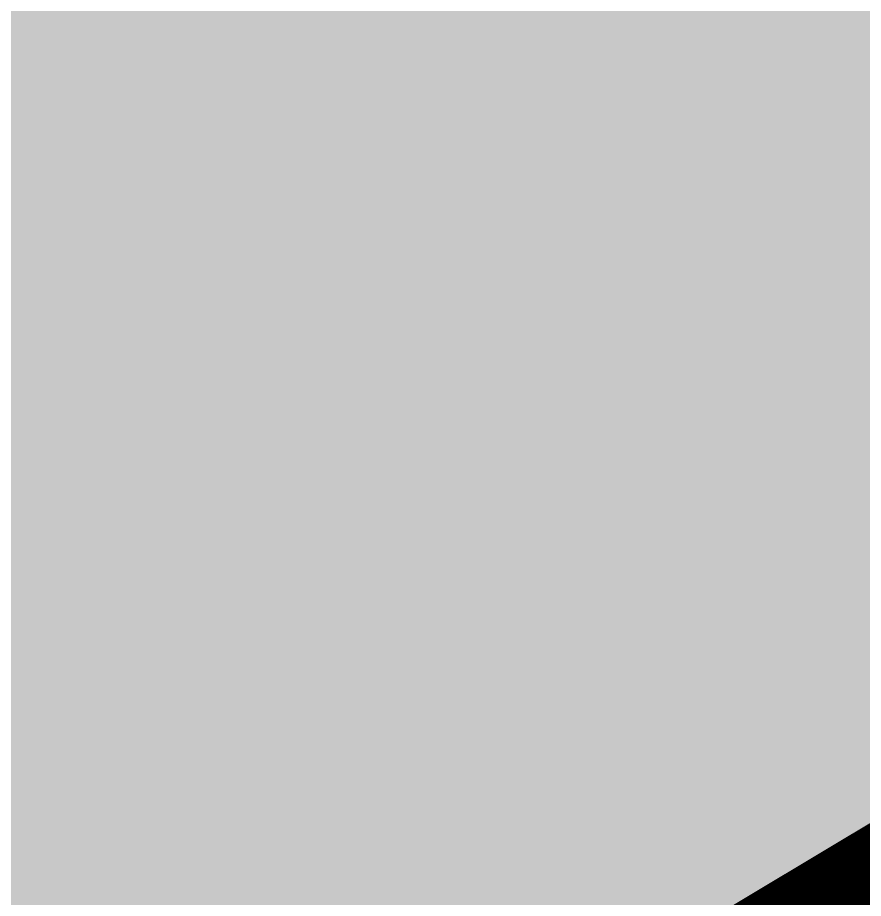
# Model space of a CAD drawing. Header units: inches. Extents: x -2 to 289, y -4 to 187.
# Drawn here: x 135.904 to 136.788, y 6.484 to 7.404 of the extents above; entities that cross this region are included whole.
import ezdxf

# ---------------------------------------------------------------- set-up
doc = ezdxf.new("R2010")
doc.units = ezdxf.units.IN
for name, color, linetype in [('Bottom Layer', 5, 'Continuous'), ('Bottom Solder', 6, 'Continuous'), ('Layer 1', 16, 'Continuous'), ('Layer 2', 76, 'Continuous'), ('Multi-Layer', 9, 'Continuous'), ('Top Layer', 1, 'Continuous'), ('Top Overlay', 2, 'Continuous'), ('Top Solder', 216, 'Continuous')]:
    doc.layers.add(name, color=color, linetype=linetype)

# ---------------------------------------------------------------- blocks, each defined once
blk = doc.blocks.new('0_5___T____P___109')
at = {"layer": 'Bottom Layer'}
h = blk.add_hatch(color=5, dxfattribs=at)
edge = h.paths.add_edge_path()
edge.add_arc((0, 0), 2, 0, 360)
at = {"layer": 'Bottom Solder'}
h = blk.add_hatch(color=6, dxfattribs=at)
edge = h.paths.add_edge_path()
edge.add_arc((0, 0), 2.1016, 0, 360)
at = {"layer": 'Layer 1'}
h = blk.add_hatch(color=16, dxfattribs=at)
edge = h.paths.add_edge_path()
edge.add_arc((0, 0), 2, 0, 360)
at = {"layer": 'Layer 2'}
h = blk.add_hatch(color=76, dxfattribs=at)
edge = h.paths.add_edge_path()
edge.add_arc((0, 0), 2, 0, 360)
at = {"layer": 'Multi-Layer'}
h = blk.add_hatch(color=9, dxfattribs=at)
edge = h.paths.add_edge_path()
edge.add_arc((0, 0), 2, 0, 360)
at = {"layer": 'Top Layer'}
h = blk.add_hatch(color=1, dxfattribs=at)
edge = h.paths.add_edge_path()
edge.add_arc((0, 0), 2, 0, 360)
at = {"layer": 'Top Solder'}
h = blk.add_hatch(color=216, dxfattribs=at)
edge = h.paths.add_edge_path()
edge.add_arc((0, 0), 2.1016, 0, 360)

msp = doc.modelspace()

# ---------------------------------------------------------------- hatches: boundary and pattern name
at = {"layer": 'Bottom Layer'}
h = msp.add_hatch(color=5, dxfattribs=at)
h.paths.add_polyline_path([(121.19984, 25.57399), (121.19984, 25.57399), (121.19986, 25.57399), (121.36218, 25.54097), (121.4351, 25.51076), (121.55193, 25.39393), (121.61516, 25.24128), (121.61516, 25.15867), (121.61516, 19.43104), (121.62419, 19.33935), (121.69436, 19.16995), (121.82401, 19.0403), (121.99342, 18.97013), (122.0851, 18.9611), (127.1905, 18.9611), (132.29586, 18.9611), (132.29586, 18.96109), (132.29586, 18.96109), (132.29588, 18.96109), (132.45887, 18.93752), (132.59802, 18.87989), (132.74807, 18.72984), (132.82927, 18.53379), (132.82927, 18.42768), (132.82928, 13.4366), (132.83313, 13.35817), (132.86372, 13.20433), (132.92375, 13.05942), (133.01089, 12.92901), (133.1218, 12.8181), (133.25222, 12.73096), (133.39713, 12.67094), (133.55097, 12.64035), (133.62939, 12.6365), (137.24106, 12.6365), (137.40007, 12.60487), (137.54985, 12.54283), (137.68465, 12.45276), (137.79929, 12.33812), (137.88936, 12.20332), (137.91207, 12.14849), (137.91207, 6.06212), (137.89618, 6.02374), (137.81266, 5.89875), (137.70636, 5.79245), (137.58137, 5.70893), (137.44248, 5.6514), (137.29504, 5.62207), (130.24534, 5.62207), (130.15585, 5.62207), (129.98032, 5.65699), (129.81498, 5.72547), (129.66618, 5.8249), (129.53963, 5.95145), (129.4402, 6.10025), (129.37171, 6.2656), (129.3368, 6.44113), (129.3368, 6.53061), (129.3368, 12.58569), (129.3368, 12.58569), (129.3368, 12.58569), (129.33679, 12.58572), (129.33342, 12.65452), (129.30656, 12.78955), (129.25387, 12.91675), (129.17738, 13.03122), (129.08003, 13.12857), (128.96556, 13.20506), (128.83837, 13.25774), (128.70334, 13.2846), (128.6345, 13.28798), (123.25156, 13.28798), (123.20108, 13.40985), (123.11814, 13.49279), (123.20108, 13.57573), (123.26609, 13.73266), (123.26609, 13.90254), (123.20108, 14.05947), (123.08096, 14.17959), (123.03538, 14.19847), (123.03538, 14.39092), (123.07687, 14.40811), (123.19699, 14.52823), (123.262, 14.68517), (123.262, 14.85504), (123.19699, 15.01198), (123.07687, 15.13209), (122.91993, 15.1971), (122.75006, 15.1971), (122.59313, 15.13209), (122.47301, 15.01198), (122.408, 14.85504), (122.408, 14.68517), (122.47301, 14.52823), (122.59313, 14.40811), (122.63871, 14.38923), (122.63871, 14.19678), (122.59721, 14.17959), (122.4771, 14.05947), (122.41209, 13.90254), (122.41209, 13.73266), (122.4771, 13.57573), (122.56003, 13.49279), (122.4771, 13.40985), (122.42662, 13.28798), (120.1049, 13.28799), (120.0051, 13.28798), (119.82071, 13.36436), (119.67958, 13.50549), (119.6032, 13.68988), (119.6032, 13.78968), (119.60321, 25.19112), (119.60321, 25.26727), (119.66149, 25.408), (119.7692, 25.5157), (119.90992, 25.574), (121.19983, 25.574)])
h.paths.add_polyline_path([(122.73705, 17.8514), (122.56718, 17.8514), (122.41024, 17.78639), (122.29013, 17.66627), (122.22512, 17.50933), (122.22512, 17.33946), (122.29013, 17.18252), (122.41024, 17.06241), (122.56718, 16.9974), (122.73705, 16.9974), (122.89399, 17.06241), (123.01411, 17.18252), (123.07912, 17.33946), (123.07912, 17.50933), (123.01411, 17.66627), (122.89399, 17.78639)], flags=0)
h.paths.add_polyline_path([(125.76529, 15.7305), (125.59542, 15.7305), (125.43848, 15.66549), (125.31837, 15.54537), (125.25336, 15.38844), (125.25336, 15.21856), (125.31837, 15.06163), (125.43848, 14.94151), (125.59542, 14.8765), (125.76529, 14.8765), (125.92223, 14.94151), (126.04235, 15.06163), (126.10736, 15.21856), (126.10736, 15.38844), (126.04235, 15.54537), (125.92223, 15.66549)], flags=0)
h.paths.add_polyline_path([(127.71994, 14.9685), (127.55006, 14.9685), (127.39313, 14.90349), (127.27301, 14.78338), (127.208, 14.62644), (127.208, 14.45657), (127.27301, 14.29963), (127.39313, 14.17951), (127.55006, 14.1145), (127.71994, 14.1145), (127.87687, 14.17951), (127.99699, 14.29963), (128.062, 14.45657), (128.062, 14.62644), (127.99699, 14.78338), (127.87687, 14.90349)], flags=0)
at = {"layer": 'Top Layer'}
msp.add_hatch(color=1, dxfattribs=at).paths.add_polyline_path([(137.27369, 11.92805), (137.34733, 11.90832), (137.41775, 11.87915), (137.48377, 11.84103), (137.54425, 11.79462), (137.59815, 11.74072), (137.64456, 11.68024), (137.68267, 11.61423), (137.71185, 11.5438), (137.73158, 11.47017), (137.74153, 11.39459), (137.74153, 11.35647), (137.74153, 6.60963), (137.74153, 6.60963), (137.74153, 6.56764), (137.73056, 6.48438), (137.70883, 6.40326), (137.67669, 6.32568), (137.6347, 6.25295), (137.58358, 6.18633), (137.5242, 6.12694), (137.45758, 6.07582), (137.38485, 6.03383), (137.30726, 6.0017), (137.22615, 5.97996), (137.14289, 5.969), (129.19291, 5.969), (129.19291, 5.96899), (129.14916, 5.96756), (129.06241, 5.95614), (128.9779, 5.9335), (128.89706, 5.90001), (128.82128, 5.85626), (128.75187, 5.803), (128.69, 5.74113), (128.63673, 5.67171), (128.59298, 5.59593), (128.5595, 5.5151), (128.53685, 5.43058), (128.52543, 5.34383), (128.524, 5.30008), (128.524, 1.86913), (128.52399, 1.86912), (128.52399, 1.81608), (128.51014, 1.71089), (128.48268, 1.60842), (128.44208, 1.5104), (128.38904, 1.41852), (128.32446, 1.33436), (128.24944, 1.25934), (128.16527, 1.19476), (128.07339, 1.14171), (127.97538, 1.10111), (127.8729, 1.07365), (127.76772, 1.0598), (127.71467, 1.0598), (124.79719, 1.0598), (124.79718, 1.05981), (124.75011, 1.0598), (124.65677, 1.07209), (124.56583, 1.09646), (124.47885, 1.13249), (124.39732, 1.17956), (124.32263, 1.23687), (124.25606, 1.30344), (124.19875, 1.37813), (124.15168, 1.45966), (124.11565, 1.54664), (124.09129, 1.63758), (124.079, 1.73092), (124.079, 1.77799), (124.079, 11.303), (124.079, 11.34462), (124.08986, 11.42715), (124.11141, 11.50755), (124.14326, 11.58445), (124.18488, 11.65654), (124.23556, 11.72258), (124.29441, 11.78144), (124.36045, 11.83212), (124.43254, 11.87374), (124.50945, 11.90559), (124.58985, 11.92713), (124.67238, 11.938), (137.19812, 11.938)])

# ---------------------------------------------------------------- linework, layer by layer
at = {"layer": 'Top Overlay', "const_width": 0.254}
msp.add_lwpolyline([(137.98869, 8.499, 1), (133.14492, 8.499, 1)], format="xyb", close=True, dxfattribs=at)
at = {"layer": 'Top Overlay', "extrusion": (0, 0, -1)}
msp.add_arc((-135.56679, 8.499), 2.42189, 182.81259, 269.99983, dxfattribs=at)

# ---------------------------------------------------------------- block references
at = {"rotation": 90}
msp.add_blockref('0_5___T____P___109', (135.5668, 8.499), dxfattribs=at)

doc.saveas('drawing.dxf')
